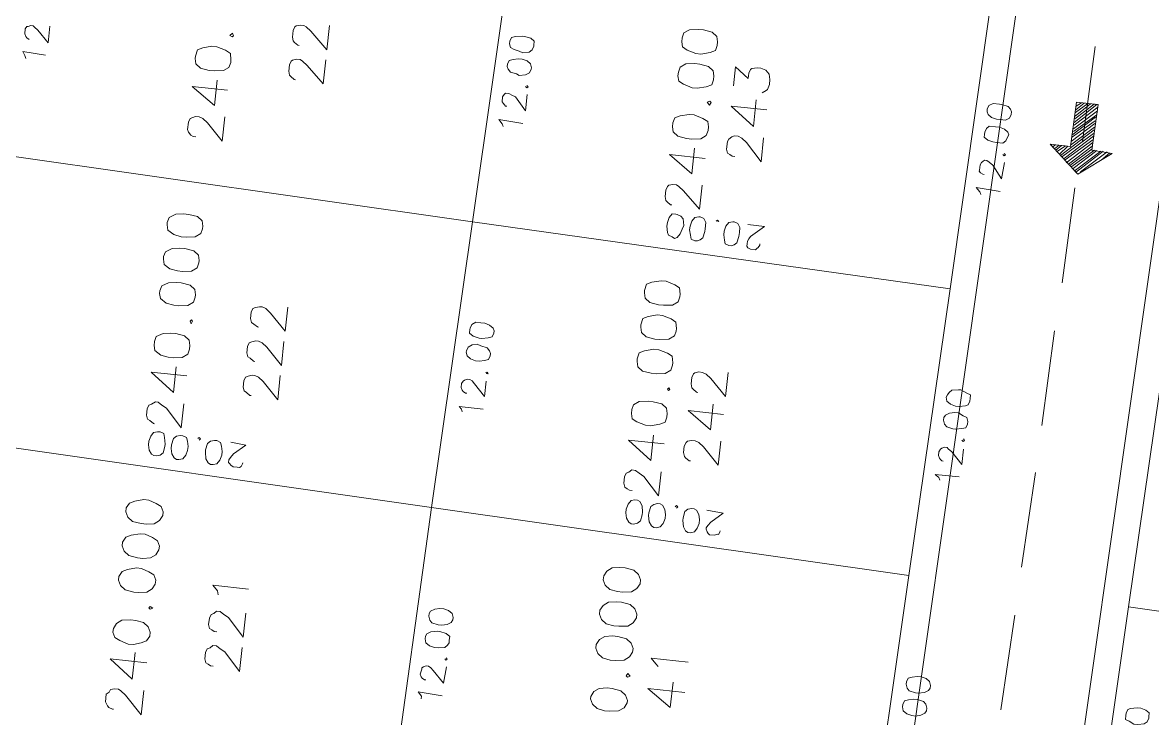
# Model space of a CAD drawing. Header units: metres. Extents: x -977055 to 805873, y -1033982 to 242021.
# Drawn here: x 2589.67 to 2636.78, y 898.19 to 927.2 of the extents above; entities that cross this region are included whole.
import ezdxf

# ---------------------------------------------------------------- set-up
doc = ezdxf.new("R2010")
doc.units = ezdxf.units.M
for name, color, linetype in [('PDF_acera', 7, 'Continuous'), ('PDF_areas por lote', 7, 'Continuous'), ('PDF_COTAS', 7, 'Continuous'), ('PDF_linea de centro', 7, 'Continuous'), ('PDF_LOTES', 7, 'Continuous'), ('PDF_No. lotes', 7, 'Continuous'), ('PDF_VIAS', 7, 'Continuous')]:
    doc.layers.add(name, color=color, linetype=linetype)

# ---------------------------------------------------------------- blocks, each defined once
blk = doc.blocks.new('CALLE')
at = {"layer": 'PDF_acera', "lineweight": 9}
for points in [[(-132.08832, -138.354048), (-133.14672, -169.471008), (-131.87664, -170.82576), (-75.188736, -172.773216), (-73.833984, -171.503136), (-72.775584, -140.386176), (-74.045664, -139.031424), (-130.733568, -137.083968)], [(-75.188736, -210.83328), (-74.130336, -179.71632), (-75.400416, -178.361568), (-132.08832, -176.414112), (-133.443072, -177.684192), (-134.501472, -208.801152), (-133.231392, -210.155904), (-76.543488, -212.10336)]]:
    blk.add_lwpolyline(points, close=True, dxfattribs=at)
at = {"layer": 'PDF_areas por lote', "lineweight": 9}
for points in [[(-110.750976, -145.127808), (-110.750976, -145.085472), (-110.70864, -144.958464), (-110.666304, -144.916128), (-110.539296, -144.831456), (-110.28528, -144.831456), (-110.200608, -144.916128), (-110.115936, -144.958464), (-110.0736, -145.085472), (-110.0736, -145.21248), (-110.115936, -145.297152), (-110.242944, -145.466496), (-110.835648, -146.0592), (-110.031264, -146.0592)], [(-109.099872, -146.0592), (-109.099872, -144.831456), (-109.692576, -145.63584), (-108.80352, -145.63584)], [(-101.18304, -145.466496), (-101.18304, -145.42416), (-101.098368, -145.297152), (-101.056032, -145.21248), (-100.929024, -145.170144), (-100.717344, -145.170144), (-100.590336, -145.21248), (-100.548, -145.297152), (-100.463328, -145.42416), (-100.463328, -145.508832), (-100.548, -145.63584), (-100.632672, -145.805184), (-101.225376, -146.355552), (-100.420992, -146.355552)], [(-99.4896, -146.355552), (-99.4896, -145.170144), (-100.082304, -145.974528), (-99.235584, -145.974528)], [(-91.572768, -145.805184), (-91.572768, -145.720512), (-91.530432, -145.63584), (-91.44576, -145.551168), (-91.361088, -145.508832), (-91.107072, -145.508832), (-90.980064, -145.551168), (-90.937728, -145.63584), (-90.895392, -145.720512), (-90.895392, -145.84752), (-90.937728, -145.974528), (-91.064736, -146.143872), (-91.615104, -146.69424), (-90.81072, -146.69424)], [(-89.921664, -146.69424), (-89.921664, -145.508832), (-90.472032, -146.313216), (-89.625312, -146.313216)], [(-101.691072, -161.469504), (-101.691072, -161.384832), (-101.648736, -161.30016), (-101.6064, -161.215488), (-101.479392, -161.173152), (-101.267712, -161.173152), (-101.140704, -161.215488), (-101.098368, -161.30016), (-101.013696, -161.384832), (-101.013696, -161.51184), (-101.098368, -161.638848), (-101.18304, -161.808192), (-101.775744, -162.35856), (-100.97136, -162.35856)], [(-100.039968, -162.35856), (-100.039968, -161.173152), (-100.632672, -161.977536), (-99.785952, -161.977536)], [(-92.123136, -161.765856), (-92.123136, -161.72352), (-92.038464, -161.596512), (-91.996128, -161.554176), (-91.86912, -161.51184), (-91.65744, -161.51184), (-91.530432, -161.554176), (-91.488096, -161.596512), (-91.44576, -161.72352), (-91.44576, -161.850528), (-91.488096, -161.9352), (-91.615104, -162.104544), (-92.165472, -162.697248), (-91.361088, -162.697248)], [(-90.472032, -162.697248), (-90.472032, -161.51184), (-91.0224, -162.316224), (-90.17568, -162.316224)]]:
    blk.add_lwpolyline(points, dxfattribs=at)
for points in [[(-108.210816, -144.831456), (-108.38016, -144.916128), (-108.464832, -145.085472), (-108.549504, -145.381824), (-108.549504, -145.551168), (-108.464832, -145.805184), (-108.38016, -145.974528), (-108.210816, -146.0592), (-108.083808, -146.0592), (-107.914464, -145.974528), (-107.787456, -145.805184), (-107.74512, -145.551168), (-107.74512, -145.381824), (-107.787456, -145.085472), (-107.914464, -144.916128), (-108.083808, -144.831456)], [(-106.47504, -144.831456), (-106.644384, -144.916128), (-106.771392, -145.085472), (-106.813728, -145.381824), (-106.813728, -145.551168), (-106.771392, -145.805184), (-106.644384, -145.974528), (-106.47504, -146.0592), (-106.348032, -146.0592), (-106.178688, -145.974528), (-106.094016, -145.805184), (-106.009344, -145.551168), (-106.009344, -145.381824), (-106.094016, -145.085472), (-106.178688, -144.916128), (-106.348032, -144.831456)], [(-105.331968, -144.831456), (-105.501312, -144.916128), (-105.62832, -145.085472), (-105.670656, -145.381824), (-105.670656, -145.551168), (-105.62832, -145.805184), (-105.501312, -145.974528), (-105.331968, -146.0592), (-105.20496, -146.0592), (-105.035616, -145.974528), (-104.950944, -145.805184), (-104.866272, -145.551168), (-104.866272, -145.381824), (-104.950944, -145.085472), (-105.035616, -144.916128), (-105.20496, -144.831456)], [(-104.188896, -144.831456), (-104.35824, -144.916128), (-104.485248, -145.085472), (-104.527584, -145.381824), (-104.527584, -145.551168), (-104.485248, -145.805184), (-104.35824, -145.974528), (-104.188896, -146.0592), (-104.061888, -146.0592), (-103.892544, -145.974528), (-103.807872, -145.805184), (-103.7232, -145.551168), (-103.7232, -145.381824), (-103.807872, -145.085472), (-103.892544, -144.916128), (-104.061888, -144.831456)], [(-98.600544, -145.170144), (-98.769888, -145.21248), (-98.896896, -145.42416), (-98.939232, -145.678176), (-98.939232, -145.84752), (-98.896896, -146.143872), (-98.769888, -146.313216), (-98.600544, -146.355552), (-98.473536, -146.355552), (-98.304192, -146.313216), (-98.177184, -146.143872), (-98.134848, -145.84752), (-98.134848, -145.678176), (-98.177184, -145.42416), (-98.304192, -145.21248), (-98.473536, -145.170144)], [(-96.864768, -145.170144), (-97.034112, -145.21248), (-97.16112, -145.42416), (-97.203456, -145.678176), (-97.203456, -145.84752), (-97.16112, -146.143872), (-97.034112, -146.313216), (-96.864768, -146.355552), (-96.780096, -146.355552), (-96.610752, -146.313216), (-96.483744, -146.143872), (-96.441408, -145.84752), (-96.441408, -145.678176), (-96.483744, -145.42416), (-96.610752, -145.21248), (-96.780096, -145.170144)], [(-95.721696, -145.170144), (-95.89104, -145.21248), (-96.018048, -145.42416), (-96.060384, -145.678176), (-96.060384, -145.84752), (-96.018048, -146.143872), (-95.89104, -146.313216), (-95.721696, -146.355552), (-95.637024, -146.355552), (-95.46768, -146.313216), (-95.340672, -146.143872), (-95.298336, -145.84752), (-95.298336, -145.678176), (-95.340672, -145.42416), (-95.46768, -145.21248), (-95.637024, -145.170144)], [(-94.578624, -145.170144), (-94.747968, -145.21248), (-94.874976, -145.42416), (-94.917312, -145.678176), (-94.917312, -145.84752), (-94.874976, -146.143872), (-94.747968, -146.313216), (-94.578624, -146.355552), (-94.493952, -146.355552), (-94.324608, -146.313216), (-94.1976, -146.143872), (-94.155264, -145.84752), (-94.155264, -145.678176), (-94.1976, -145.42416), (-94.324608, -145.21248), (-94.493952, -145.170144)], [(-88.990272, -145.508832), (-89.159616, -145.551168), (-89.286624, -145.720512), (-89.32896, -146.016864), (-89.32896, -146.186208), (-89.286624, -146.48256), (-89.159616, -146.651904), (-88.990272, -146.69424), (-88.9056, -146.69424), (-88.69392, -146.651904), (-88.609248, -146.48256), (-88.524576, -146.186208), (-88.524576, -146.016864), (-88.609248, -145.720512), (-88.69392, -145.551168), (-88.9056, -145.508832)], [(-107.279424, -145.932192), (-107.32176, -145.974528), (-107.279424, -146.0592), (-107.237088, -145.974528)], [(-97.669152, -146.27088), (-97.753824, -146.313216), (-97.669152, -146.355552), (-97.626816, -146.313216)], [(-88.101216, -146.567232), (-88.143552, -146.651904), (-88.101216, -146.69424), (-88.016544, -146.651904)], [(-108.718848, -160.834464), (-108.888192, -160.919136), (-109.0152, -161.08848), (-109.057536, -161.342496), (-109.057536, -161.51184), (-109.0152, -161.808192), (-108.888192, -161.977536), (-108.718848, -162.062208), (-108.634176, -162.062208), (-108.464832, -161.977536), (-108.337824, -161.808192), (-108.295488, -161.51184), (-108.295488, -161.342496), (-108.337824, -161.08848), (-108.464832, -160.919136), (-108.634176, -160.834464)], [(-107.025408, -160.834464), (-107.194752, -160.919136), (-107.32176, -161.08848), (-107.364096, -161.342496), (-107.364096, -161.51184), (-107.32176, -161.808192), (-107.194752, -161.977536), (-107.025408, -162.062208), (-106.8984, -162.062208), (-106.729056, -161.977536), (-106.602048, -161.808192), (-106.559712, -161.51184), (-106.559712, -161.342496), (-106.602048, -161.08848), (-106.729056, -160.919136), (-106.8984, -160.834464)], [(-105.882336, -160.834464), (-106.05168, -160.919136), (-106.178688, -161.08848), (-106.221024, -161.342496), (-106.221024, -161.51184), (-106.178688, -161.808192), (-106.05168, -161.977536), (-105.882336, -162.062208), (-105.755328, -162.062208), (-105.585984, -161.977536), (-105.458976, -161.808192), (-105.41664, -161.51184), (-105.41664, -161.342496), (-105.458976, -161.08848), (-105.585984, -160.919136), (-105.755328, -160.834464)], [(-104.739264, -160.834464), (-104.908608, -160.919136), (-105.035616, -161.08848), (-105.077952, -161.342496), (-105.077952, -161.51184), (-105.035616, -161.808192), (-104.908608, -161.977536), (-104.739264, -162.062208), (-104.612256, -162.062208), (-104.442912, -161.977536), (-104.315904, -161.808192), (-104.273568, -161.51184), (-104.273568, -161.342496), (-104.315904, -161.08848), (-104.442912, -160.919136), (-104.612256, -160.834464)], [(-99.150912, -161.173152), (-99.320256, -161.215488), (-99.404928, -161.384832), (-99.4896, -161.681184), (-99.4896, -161.850528), (-99.404928, -162.14688), (-99.320256, -162.316224), (-99.150912, -162.35856), (-99.023904, -162.35856), (-98.85456, -162.316224), (-98.727552, -162.14688), (-98.685216, -161.850528), (-98.685216, -161.681184), (-98.727552, -161.384832), (-98.85456, -161.215488), (-99.023904, -161.173152)], [(-97.415136, -161.173152), (-97.58448, -161.215488), (-97.711488, -161.384832), (-97.753824, -161.681184), (-97.753824, -161.850528), (-97.711488, -162.14688), (-97.58448, -162.316224), (-97.415136, -162.35856), (-97.330464, -162.35856), (-97.118784, -162.316224), (-97.034112, -162.14688), (-96.94944, -161.850528), (-96.94944, -161.681184), (-97.034112, -161.384832), (-97.118784, -161.215488), (-97.330464, -161.173152)], [(-96.272064, -161.173152), (-96.441408, -161.215488), (-96.568416, -161.384832), (-96.610752, -161.681184), (-96.610752, -161.850528), (-96.568416, -162.14688), (-96.441408, -162.316224), (-96.272064, -162.35856), (-96.187392, -162.35856), (-95.975712, -162.316224), (-95.89104, -162.14688), (-95.806368, -161.850528), (-95.806368, -161.681184), (-95.89104, -161.384832), (-95.975712, -161.215488), (-96.187392, -161.173152)], [(-95.128992, -161.173152), (-95.298336, -161.215488), (-95.425344, -161.384832), (-95.46768, -161.681184), (-95.46768, -161.850528), (-95.425344, -162.14688), (-95.298336, -162.316224), (-95.128992, -162.35856), (-95.04432, -162.35856), (-94.83264, -162.316224), (-94.747968, -162.14688), (-94.663296, -161.850528), (-94.663296, -161.681184), (-94.747968, -161.384832), (-94.83264, -161.215488), (-95.04432, -161.173152)], [(-89.54064, -161.51184), (-89.709984, -161.554176), (-89.836992, -161.72352), (-89.879328, -162.019872), (-89.879328, -162.189216), (-89.836992, -162.485568), (-89.709984, -162.654912), (-89.54064, -162.697248), (-89.413632, -162.697248), (-89.244288, -162.654912), (-89.159616, -162.485568), (-89.074944, -162.189216), (-89.074944, -162.019872), (-89.159616, -161.72352), (-89.244288, -161.554176), (-89.413632, -161.51184)], [(-87.8472, -161.51184), (-88.016544, -161.554176), (-88.101216, -161.72352), (-88.185888, -162.019872), (-88.185888, -162.189216), (-88.101216, -162.485568), (-88.016544, -162.654912), (-87.8472, -162.697248), (-87.720192, -162.697248), (-87.550848, -162.654912), (-87.42384, -162.485568), (-87.381504, -162.189216), (-87.381504, -162.019872), (-87.42384, -161.72352), (-87.550848, -161.554176), (-87.720192, -161.51184)], [(-86.704128, -161.51184), (-86.873472, -161.554176), (-86.958144, -161.72352), (-87.042816, -162.019872), (-87.042816, -162.189216), (-86.958144, -162.485568), (-86.873472, -162.654912), (-86.704128, -162.697248), (-86.57712, -162.697248), (-86.407776, -162.654912), (-86.280768, -162.485568), (-86.238432, -162.189216), (-86.238432, -162.019872), (-86.280768, -161.72352), (-86.407776, -161.554176), (-86.57712, -161.51184)], [(-107.829792, -161.9352), (-107.872128, -161.977536), (-107.829792, -162.062208), (-107.74512, -161.977536)], [(-98.21952, -162.273888), (-98.261856, -162.316224), (-98.21952, -162.35856), (-98.177184, -162.316224)], [(-88.609248, -162.57024), (-88.69392, -162.654912), (-88.609248, -162.697248), (-88.566912, -162.654912)]]:
    blk.add_lwpolyline(points, close=True, dxfattribs=at)
at = {"layer": 'PDF_COTAS', "lineweight": 9}
for points in [[(-89.582976, -139.92048), (-89.498304, -139.878144), (-89.371296, -139.793472), (-89.413632, -140.55552)], [(-88.947936, -139.962816), (-88.9056, -139.878144), (-88.863264, -139.835808), (-88.778592, -139.793472), (-88.609248, -139.793472), (-88.524576, -139.835808), (-88.524576, -139.878144), (-88.48224, -139.962816), (-88.48224, -140.047488), (-88.524576, -140.089824), (-88.609248, -140.216832), (-88.990272, -140.597856), (-88.439904, -140.597856)], [(-100.251648, -171.587808), (-100.166976, -171.545472), (-100.082304, -171.418464), (-100.082304, -172.222848)], [(-99.616608, -171.630144), (-99.616608, -171.587808), (-99.574272, -171.545472), (-99.531936, -171.503136), (-99.447264, -171.4608), (-99.320256, -171.4608), (-99.235584, -171.503136), (-99.193248, -171.545472), (-99.150912, -171.630144), (-99.150912, -171.714816), (-99.193248, -171.757152), (-99.27792, -171.88416), (-99.658944, -172.265184), (-99.150912, -172.265184)], [(-90.683712, -171.926496), (-90.59904, -171.88416), (-90.472032, -171.757152), (-90.514368, -172.561536)], [(-90.006336, -171.968832), (-90.006336, -171.926496), (-89.964, -171.841824), (-89.921664, -171.799488), (-89.879328, -171.799488), (-89.709984, -171.799488), (-89.625312, -171.841824), (-89.582976, -171.88416), (-89.54064, -171.926496), (-89.54064, -172.011168), (-89.582976, -172.09584), (-89.667648, -172.222848), (-90.091008, -172.561536), (-89.54064, -172.603872)], [(-98.85456, -172.180512), (-98.896896, -172.222848), (-98.85456, -172.265184), (-98.812224, -172.222848)], [(-89.286624, -172.5192), (-89.32896, -172.561536), (-89.286624, -172.603872), (-89.244288, -172.561536)]]:
    blk.add_lwpolyline(points, dxfattribs=at)
for points in [[(-102.24144, -145.63584), (-102.199104, -145.762848), (-102.114432, -145.84752), (-101.902752, -145.889856), (-101.81808, -145.889856), (-101.6064, -145.84752), (-101.479392, -145.805184), (-101.437056, -145.678176), (-101.437056, -145.593504), (-101.479392, -145.466496), (-101.6064, -145.381824), (-101.775744, -145.339488), (-101.902752, -145.339488), (-102.072096, -145.381824), (-102.199104, -145.466496), (-102.24144, -145.551168)], [(-102.24144, -145.63584), (-102.199104, -145.762848), (-102.114432, -145.84752), (-101.902752, -145.889856), (-101.81808, -145.889856), (-101.6064, -145.84752), (-101.479392, -145.805184), (-101.437056, -145.678176), (-101.437056, -145.593504), (-101.479392, -145.466496), (-101.6064, -145.381824), (-101.775744, -145.339488), (-101.902752, -145.339488), (-102.072096, -145.381824), (-102.199104, -145.466496), (-102.24144, -145.551168)], [(-102.283776, -146.397888), (-102.24144, -146.524896), (-102.114432, -146.609568), (-101.945088, -146.651904), (-101.81808, -146.651904), (-101.648736, -146.609568), (-101.521728, -146.567232), (-101.479392, -146.440224), (-101.479392, -146.355552), (-101.521728, -146.228544), (-101.6064, -146.143872), (-101.81808, -146.101536), (-101.945088, -146.101536), (-102.114432, -146.143872), (-102.24144, -146.228544), (-102.283776, -146.313216)], [(-102.283776, -146.397888), (-102.24144, -146.524896), (-102.114432, -146.609568), (-101.945088, -146.651904), (-101.81808, -146.651904), (-101.648736, -146.609568), (-101.521728, -146.567232), (-101.479392, -146.440224), (-101.479392, -146.355552), (-101.521728, -146.228544), (-101.6064, -146.143872), (-101.81808, -146.101536), (-101.945088, -146.101536), (-102.114432, -146.143872), (-102.24144, -146.228544), (-102.283776, -146.313216)], [(-101.521728, -146.948256), (-101.479392, -146.990592), (-101.521728, -147.032928), (-101.564064, -146.990592), (-101.521728, -147.032928), (-101.479392, -146.990592)], [(-102.326112, -147.54096), (-102.283776, -147.667968), (-102.156768, -147.75264), (-101.987424, -147.794976), (-101.860416, -147.794976), (-101.691072, -147.75264), (-101.564064, -147.710304), (-101.521728, -147.583296), (-101.521728, -147.498624), (-101.564064, -147.371616), (-101.648736, -147.286944), (-101.860416, -147.244608), (-101.945088, -147.244608), (-102.156768, -147.286944), (-102.283776, -147.371616), (-102.326112, -147.456288)], [(-102.326112, -147.54096), (-102.283776, -147.667968), (-102.156768, -147.75264), (-101.987424, -147.794976), (-101.860416, -147.794976), (-101.691072, -147.75264), (-101.564064, -147.710304), (-101.521728, -147.583296), (-101.521728, -147.498624), (-101.564064, -147.371616), (-101.648736, -147.286944), (-101.860416, -147.244608), (-101.945088, -147.244608), (-102.156768, -147.286944), (-102.283776, -147.371616), (-102.326112, -147.456288)], [(-101.521728, -148.048992), (-101.564064, -148.557024), (-101.902752, -148.176), (-102.02976, -148.091328), (-102.114432, -148.048992), (-102.199104, -148.048992), (-102.24144, -148.091328), (-102.283776, -148.133664), (-102.326112, -148.218336), (-102.326112, -148.345344), (-102.326112, -148.430016), (-102.283776, -148.472352), (-102.199104, -148.514688), (-102.156768, -148.514688), (-102.199104, -148.514688), (-102.283776, -148.472352), (-102.326112, -148.430016), (-102.326112, -148.345344), (-102.326112, -148.218336), (-102.283776, -148.133664), (-102.24144, -148.091328), (-102.199104, -148.048992), (-102.114432, -148.048992), (-102.02976, -148.091328), (-101.902752, -148.176), (-101.564064, -148.557024)], [(-109.142208, -155.923488), (-109.099872, -155.119104), (-109.22688, -155.246112), (-109.311552, -155.246112), (-109.22688, -155.246112), (-109.099872, -155.119104)], [(-108.16848, -155.965824), (-108.718848, -155.923488), (-108.337824, -155.542464), (-108.253152, -155.457792), (-108.210816, -155.37312), (-108.210816, -155.288448), (-108.253152, -155.203776), (-108.295488, -155.16144), (-108.337824, -155.16144), (-108.507168, -155.119104), (-108.59184, -155.16144), (-108.634176, -155.203776), (-108.676512, -155.288448), (-108.676512, -155.330784), (-108.676512, -155.288448), (-108.634176, -155.203776), (-108.59184, -155.16144), (-108.507168, -155.119104), (-108.337824, -155.16144), (-108.295488, -155.16144), (-108.253152, -155.203776), (-108.210816, -155.288448), (-108.210816, -155.37312), (-108.253152, -155.457792), (-108.337824, -155.542464), (-108.718848, -155.923488)], [(-107.32176, -155.16144), (-107.448768, -155.203776), (-107.53344, -155.330784), (-107.575776, -155.500128), (-107.575776, -155.627136), (-107.53344, -155.838816), (-107.448768, -155.923488), (-107.364096, -155.965824), (-107.279424, -155.965824), (-107.152416, -155.965824), (-107.067744, -155.838816), (-107.025408, -155.627136), (-107.025408, -155.542464), (-107.067744, -155.330784), (-107.152416, -155.203776), (-107.237088, -155.16144)], [(-107.32176, -155.16144), (-107.448768, -155.203776), (-107.53344, -155.330784), (-107.575776, -155.500128), (-107.575776, -155.627136), (-107.53344, -155.838816), (-107.448768, -155.923488), (-107.364096, -155.965824), (-107.279424, -155.965824), (-107.152416, -155.965824), (-107.067744, -155.838816), (-107.025408, -155.627136), (-107.025408, -155.542464), (-107.067744, -155.330784), (-107.152416, -155.203776), (-107.237088, -155.16144)], [(-106.559712, -155.203776), (-106.68672, -155.246112), (-106.771392, -155.330784), (-106.813728, -155.542464), (-106.813728, -155.669472), (-106.771392, -155.838816), (-106.68672, -155.965824), (-106.602048, -156.00816), (-106.517376, -156.00816), (-106.390368, -155.965824), (-106.305696, -155.838816), (-106.26336, -155.669472), (-106.26336, -155.542464), (-106.305696, -155.37312), (-106.390368, -155.246112), (-106.47504, -155.203776)], [(-106.559712, -155.203776), (-106.68672, -155.246112), (-106.771392, -155.330784), (-106.813728, -155.542464), (-106.813728, -155.669472), (-106.771392, -155.838816), (-106.68672, -155.965824), (-106.602048, -156.00816), (-106.517376, -156.00816), (-106.390368, -155.965824), (-106.305696, -155.838816), (-106.26336, -155.669472), (-106.26336, -155.542464), (-106.305696, -155.37312), (-106.390368, -155.246112), (-106.47504, -155.203776)], [(-99.531936, -156.262176), (-99.531936, -155.457792), (-99.616608, -155.542464), (-99.70128, -155.5848), (-99.616608, -155.542464), (-99.531936, -155.457792)], [(-98.600544, -156.262176), (-99.108576, -156.262176), (-98.727552, -155.881152), (-98.64288, -155.79648), (-98.600544, -155.711808), (-98.600544, -155.627136), (-98.64288, -155.542464), (-98.685216, -155.500128), (-98.769888, -155.457792), (-98.896896, -155.457792), (-98.981568, -155.500128), (-99.023904, -155.542464), (-99.06624, -155.627136), (-99.06624, -155.669472), (-99.06624, -155.627136), (-99.023904, -155.542464), (-98.981568, -155.500128), (-98.896896, -155.457792), (-98.769888, -155.457792), (-98.685216, -155.500128), (-98.64288, -155.542464), (-98.600544, -155.627136), (-98.600544, -155.711808), (-98.64288, -155.79648), (-98.727552, -155.881152), (-99.108576, -156.262176)], [(-97.711488, -155.500128), (-97.838496, -155.542464), (-97.923168, -155.669472), (-97.965504, -155.838816), (-97.965504, -155.965824), (-97.923168, -156.135168), (-97.880832, -156.262176), (-97.753824, -156.304512), (-97.669152, -156.304512), (-97.58448, -156.262176), (-97.499808, -156.177504), (-97.457472, -155.965824), (-97.415136, -155.838816), (-97.457472, -155.669472), (-97.542144, -155.542464), (-97.669152, -155.500128)], [(-97.711488, -155.500128), (-97.838496, -155.542464), (-97.923168, -155.669472), (-97.965504, -155.838816), (-97.965504, -155.965824), (-97.923168, -156.135168), (-97.880832, -156.262176), (-97.753824, -156.304512), (-97.669152, -156.304512), (-97.58448, -156.262176), (-97.499808, -156.177504), (-97.457472, -155.965824), (-97.415136, -155.838816), (-97.457472, -155.669472), (-97.542144, -155.542464), (-97.669152, -155.500128)], [(-96.94944, -155.542464), (-97.076448, -155.542464), (-97.16112, -155.669472), (-97.203456, -155.881152), (-97.203456, -155.965824), (-97.16112, -156.177504), (-97.118784, -156.304512), (-96.991776, -156.346848), (-96.907104, -156.346848), (-96.822432, -156.304512), (-96.73776, -156.177504), (-96.695424, -156.00816), (-96.695424, -155.881152), (-96.695424, -155.711808), (-96.780096, -155.5848), (-96.907104, -155.542464)], [(-96.94944, -155.542464), (-97.076448, -155.542464), (-97.16112, -155.669472), (-97.203456, -155.881152), (-97.203456, -155.965824), (-97.16112, -156.177504), (-97.118784, -156.304512), (-96.991776, -156.346848), (-96.907104, -156.346848), (-96.822432, -156.304512), (-96.73776, -156.177504), (-96.695424, -156.00816), (-96.695424, -155.881152), (-96.695424, -155.711808), (-96.780096, -155.5848), (-96.907104, -155.542464)], [(-107.872128, -155.923488), (-107.914464, -155.965824), (-107.9568, -155.923488), (-107.914464, -155.881152), (-107.9568, -155.923488), (-107.914464, -155.965824)], [(-89.964, -156.558528), (-89.921664, -155.754144), (-90.048672, -155.881152), (-90.133344, -155.923488), (-90.048672, -155.881152), (-89.921664, -155.754144)], [(-88.990272, -156.600864), (-89.54064, -156.600864), (-89.11728, -156.21984), (-89.074944, -156.092832), (-89.032608, -156.00816), (-89.032608, -155.965824), (-89.032608, -155.881152), (-89.074944, -155.838816), (-89.159616, -155.79648), (-89.32896, -155.79648), (-89.371296, -155.838816), (-89.413632, -155.881152), (-89.455968, -155.923488), (-89.455968, -155.965824), (-89.455968, -155.923488), (-89.413632, -155.881152), (-89.371296, -155.838816), (-89.32896, -155.79648), (-89.159616, -155.79648), (-89.074944, -155.838816), (-89.032608, -155.881152), (-89.032608, -155.965824), (-89.032608, -156.00816), (-89.074944, -156.092832), (-89.11728, -156.21984), (-89.54064, -156.600864)], [(-88.143552, -155.838816), (-88.228224, -155.881152), (-88.312896, -155.965824), (-88.355232, -156.177504), (-88.397568, -156.262176), (-88.355232, -156.473856), (-88.27056, -156.600864), (-88.143552, -156.6432), (-88.101216, -156.6432), (-87.974208, -156.600864), (-87.889536, -156.473856), (-87.8472, -156.304512), (-87.8472, -156.177504), (-87.889536, -156.00816), (-87.931872, -155.881152), (-88.05888, -155.838816)], [(-88.143552, -155.838816), (-88.228224, -155.881152), (-88.312896, -155.965824), (-88.355232, -156.177504), (-88.397568, -156.262176), (-88.355232, -156.473856), (-88.27056, -156.600864), (-88.143552, -156.6432), (-88.101216, -156.6432), (-87.974208, -156.600864), (-87.889536, -156.473856), (-87.8472, -156.304512), (-87.8472, -156.177504), (-87.889536, -156.00816), (-87.931872, -155.881152), (-88.05888, -155.838816)], [(-87.381504, -155.838816), (-87.508512, -155.881152), (-87.550848, -156.00816), (-87.593184, -156.177504), (-87.63552, -156.304512), (-87.593184, -156.516192), (-87.508512, -156.600864), (-87.381504, -156.6432), (-87.339168, -156.6432), (-87.21216, -156.6432), (-87.127488, -156.516192), (-87.085152, -156.304512), (-87.085152, -156.21984), (-87.127488, -156.00816), (-87.169824, -155.881152), (-87.296832, -155.838816)], [(-87.381504, -155.838816), (-87.508512, -155.881152), (-87.550848, -156.00816), (-87.593184, -156.177504), (-87.63552, -156.304512), (-87.593184, -156.516192), (-87.508512, -156.600864), (-87.381504, -156.6432), (-87.339168, -156.6432), (-87.21216, -156.6432), (-87.127488, -156.516192), (-87.085152, -156.304512), (-87.085152, -156.21984), (-87.127488, -156.00816), (-87.169824, -155.881152), (-87.296832, -155.838816)], [(-98.304192, -156.262176), (-98.346528, -156.304512), (-98.346528, -156.262176), (-98.304192, -156.21984), (-98.346528, -156.262176), (-98.346528, -156.304512)], [(-88.69392, -156.558528), (-88.736256, -156.600864), (-88.778592, -156.558528), (-88.736256, -156.516192), (-88.778592, -156.558528), (-88.736256, -156.600864)], [(-102.791808, -161.638848), (-102.749472, -161.765856), (-102.6648, -161.850528), (-102.45312, -161.892864), (-102.368448, -161.892864), (-102.156768, -161.850528), (-102.02976, -161.765856), (-101.987424, -161.681184), (-101.987424, -161.596512), (-102.02976, -161.469504), (-102.156768, -161.384832), (-102.326112, -161.342496), (-102.45312, -161.342496), (-102.622464, -161.384832), (-102.749472, -161.469504), (-102.791808, -161.554176)], [(-102.791808, -161.638848), (-102.749472, -161.765856), (-102.6648, -161.850528), (-102.45312, -161.892864), (-102.368448, -161.892864), (-102.156768, -161.850528), (-102.02976, -161.765856), (-101.987424, -161.681184), (-101.987424, -161.596512), (-102.02976, -161.469504), (-102.156768, -161.384832), (-102.326112, -161.342496), (-102.45312, -161.342496), (-102.622464, -161.384832), (-102.749472, -161.469504), (-102.791808, -161.554176)], [(-93.223872, -161.977536), (-93.181536, -162.062208), (-93.054528, -162.14688), (-92.885184, -162.189216), (-92.758176, -162.231552), (-92.546496, -162.189216), (-92.461824, -162.104544), (-92.419488, -161.977536), (-92.419488, -161.9352), (-92.419488, -161.808192), (-92.546496, -161.72352), (-92.71584, -161.681184), (-92.842848, -161.681184), (-93.054528, -161.72352), (-93.1392, -161.765856), (-93.181536, -161.892864)], [(-93.223872, -161.977536), (-93.181536, -162.062208), (-93.054528, -162.14688), (-92.885184, -162.189216), (-92.758176, -162.231552), (-92.546496, -162.189216), (-92.461824, -162.104544), (-92.419488, -161.977536), (-92.419488, -161.9352), (-92.419488, -161.808192), (-92.546496, -161.72352), (-92.71584, -161.681184), (-92.842848, -161.681184), (-93.054528, -161.72352), (-93.1392, -161.765856), (-93.181536, -161.892864)], [(-102.834144, -162.400896), (-102.791808, -162.527904), (-102.6648, -162.612576), (-102.495456, -162.654912), (-102.368448, -162.654912), (-102.199104, -162.612576), (-102.072096, -162.527904), (-102.02976, -162.443232), (-102.02976, -162.35856), (-102.072096, -162.231552), (-102.156768, -162.14688), (-102.368448, -162.104544), (-102.45312, -162.104544), (-102.6648, -162.14688), (-102.791808, -162.231552), (-102.834144, -162.316224)], [(-102.834144, -162.400896), (-102.791808, -162.527904), (-102.6648, -162.612576), (-102.495456, -162.654912), (-102.368448, -162.654912), (-102.199104, -162.612576), (-102.072096, -162.527904), (-102.02976, -162.443232), (-102.02976, -162.35856), (-102.072096, -162.231552), (-102.156768, -162.14688), (-102.368448, -162.104544), (-102.45312, -162.104544), (-102.6648, -162.14688), (-102.791808, -162.231552), (-102.834144, -162.316224)], [(-93.223872, -162.739584), (-93.181536, -162.824256), (-93.096864, -162.908928), (-92.885184, -162.951264), (-92.800512, -162.951264), (-92.588832, -162.951264), (-92.461824, -162.866592), (-92.419488, -162.739584), (-92.419488, -162.697248), (-92.461824, -162.57024), (-92.588832, -162.485568), (-92.758176, -162.443232), (-92.885184, -162.443232), (-93.054528, -162.485568), (-93.181536, -162.527904), (-93.223872, -162.654912)], [(-93.223872, -162.739584), (-93.181536, -162.824256), (-93.096864, -162.908928), (-92.885184, -162.951264), (-92.800512, -162.951264), (-92.588832, -162.951264), (-92.461824, -162.866592), (-92.419488, -162.739584), (-92.419488, -162.697248), (-92.461824, -162.57024), (-92.588832, -162.485568), (-92.758176, -162.443232), (-92.885184, -162.443232), (-93.054528, -162.485568), (-93.181536, -162.527904), (-93.223872, -162.654912)], [(-102.072096, -162.951264), (-102.02976, -162.9936), (-102.072096, -163.035936), (-102.114432, -162.9936), (-102.072096, -163.035936), (-102.02976, -162.9936)], [(-102.87648, -163.543968), (-102.834144, -163.670976), (-102.707136, -163.755648), (-102.537792, -163.797984), (-102.410784, -163.797984), (-102.24144, -163.755648), (-102.114432, -163.670976), (-102.072096, -163.586304), (-102.072096, -163.501632), (-102.114432, -163.374624), (-102.199104, -163.289952), (-102.410784, -163.247616), (-102.495456, -163.247616), (-102.707136, -163.289952), (-102.834144, -163.374624), (-102.87648, -163.459296)], [(-102.87648, -163.543968), (-102.834144, -163.670976), (-102.707136, -163.755648), (-102.537792, -163.797984), (-102.410784, -163.797984), (-102.24144, -163.755648), (-102.114432, -163.670976), (-102.072096, -163.586304), (-102.072096, -163.501632), (-102.114432, -163.374624), (-102.199104, -163.289952), (-102.410784, -163.247616), (-102.495456, -163.247616), (-102.707136, -163.289952), (-102.834144, -163.374624), (-102.87648, -163.459296)], [(-92.50416, -163.289952), (-92.461824, -163.332288), (-92.50416, -163.374624), (-92.50416, -163.332288), (-92.50416, -163.374624), (-92.461824, -163.332288)], [(-93.266208, -163.882656), (-93.223872, -163.967328), (-93.1392, -164.052), (-92.92752, -164.094336), (-92.800512, -164.094336), (-92.631168, -164.094336), (-92.50416, -164.009664), (-92.461824, -163.882656), (-92.461824, -163.84032), (-92.50416, -163.713312), (-92.631168, -163.62864), (-92.800512, -163.586304), (-92.92752, -163.586304), (-93.096864, -163.62864), (-93.223872, -163.670976), (-93.266208, -163.797984)], [(-93.266208, -163.882656), (-93.223872, -163.967328), (-93.1392, -164.052), (-92.92752, -164.094336), (-92.800512, -164.094336), (-92.631168, -164.094336), (-92.50416, -164.009664), (-92.461824, -163.882656), (-92.461824, -163.84032), (-92.50416, -163.713312), (-92.631168, -163.62864), (-92.800512, -163.586304), (-92.92752, -163.586304), (-93.096864, -163.62864), (-93.223872, -163.670976), (-93.266208, -163.797984)], [(-102.072096, -164.009664), (-102.114432, -164.560032), (-102.45312, -164.179008), (-102.580128, -164.094336), (-102.6648, -164.052), (-102.707136, -164.052), (-102.791808, -164.094336), (-102.834144, -164.136672), (-102.87648, -164.179008), (-102.87648, -164.348352), (-102.834144, -164.433024), (-102.834144, -164.47536), (-102.749472, -164.517696), (-102.707136, -164.517696), (-102.749472, -164.517696), (-102.834144, -164.47536), (-102.834144, -164.433024), (-102.87648, -164.348352), (-102.87648, -164.179008), (-102.834144, -164.136672), (-102.791808, -164.094336), (-102.707136, -164.052), (-102.6648, -164.052), (-102.580128, -164.094336), (-102.45312, -164.179008), (-102.114432, -164.560032)], [(-92.50416, -164.348352), (-92.50416, -164.89872), (-92.885184, -164.47536), (-92.969856, -164.433024), (-93.054528, -164.390688), (-93.1392, -164.390688), (-93.223872, -164.390688), (-93.266208, -164.433024), (-93.308544, -164.517696), (-93.308544, -164.68704), (-93.266208, -164.729376), (-93.223872, -164.771712), (-93.1392, -164.814048), (-93.096864, -164.814048), (-93.1392, -164.814048), (-93.223872, -164.771712), (-93.266208, -164.729376), (-93.308544, -164.68704), (-93.308544, -164.517696), (-93.266208, -164.433024), (-93.223872, -164.390688), (-93.1392, -164.390688), (-93.054528, -164.390688), (-92.969856, -164.433024), (-92.885184, -164.47536), (-92.50416, -164.89872)], [(-107.872128, -171.164448), (-107.999136, -171.206784), (-108.083808, -171.333792), (-108.126144, -171.503136), (-108.126144, -171.630144), (-108.083808, -171.799488), (-107.999136, -171.926496), (-107.914464, -171.968832), (-107.829792, -171.968832), (-107.702784, -171.926496), (-107.618112, -171.841824), (-107.575776, -171.630144), (-107.575776, -171.503136), (-107.618112, -171.333792), (-107.660448, -171.206784), (-107.787456, -171.164448)], [(-107.11008, -171.206784), (-107.237088, -171.24912), (-107.32176, -171.333792), (-107.364096, -171.545472), (-107.364096, -171.630144), (-107.32176, -171.841824), (-107.237088, -171.968832), (-107.152416, -172.011168), (-107.067744, -172.011168), (-106.940736, -171.968832), (-106.856064, -171.841824), (-106.813728, -171.67248), (-106.813728, -171.545472), (-106.856064, -171.376128), (-106.8984, -171.24912), (-107.025408, -171.206784)], [(-98.261856, -171.503136), (-98.388864, -171.545472), (-98.473536, -171.630144), (-98.515872, -171.841824), (-98.515872, -171.926496), (-98.473536, -172.138176), (-98.4312, -172.265184), (-98.304192, -172.30752), (-98.21952, -172.30752), (-98.092512, -172.265184), (-98.050176, -172.138176), (-97.965504, -171.968832), (-97.965504, -171.841824), (-98.00784, -171.67248), (-98.092512, -171.545472), (-98.177184, -171.503136)], [(-97.499808, -171.503136), (-97.626816, -171.545472), (-97.711488, -171.67248), (-97.753824, -171.841824), (-97.753824, -171.968832), (-97.711488, -172.180512), (-97.669152, -172.265184), (-97.542144, -172.30752), (-97.457472, -172.30752), (-97.330464, -172.30752), (-97.288128, -172.180512), (-97.203456, -171.968832), (-97.203456, -171.88416), (-97.245792, -171.67248), (-97.330464, -171.587808), (-97.415136, -171.545472)], [(-88.69392, -171.841824), (-88.778592, -171.841824), (-88.863264, -171.968832), (-88.9056, -172.138176), (-88.9056, -172.265184), (-88.9056, -172.476864), (-88.820928, -172.561536), (-88.69392, -172.603872), (-88.609248, -172.646208), (-88.524576, -172.603872), (-88.439904, -172.476864), (-88.397568, -172.30752), (-88.397568, -172.180512), (-88.397568, -171.968832), (-88.48224, -171.88416), (-88.609248, -171.841824)], [(-87.931872, -171.841824), (-88.016544, -171.88416), (-88.101216, -172.011168), (-88.143552, -172.180512), (-88.143552, -172.30752), (-88.143552, -172.476864), (-88.05888, -172.603872), (-87.931872, -172.646208), (-87.8472, -172.646208), (-87.762528, -172.603872), (-87.677856, -172.5192), (-87.63552, -172.30752), (-87.63552, -172.222848), (-87.63552, -172.011168), (-87.720192, -171.88416), (-87.8472, -171.841824)], [(-107.364096, -178.573248), (-107.491104, -178.573248), (-107.53344, -178.700256), (-107.618112, -178.8696), (-107.618112, -178.996608), (-107.575776, -179.208288), (-107.491104, -179.29296), (-107.364096, -179.335296), (-107.32176, -179.335296), (-107.194752, -179.335296), (-107.11008, -179.208288), (-107.067744, -179.038944), (-107.067744, -178.911936), (-107.11008, -178.700256), (-107.152416, -178.615584), (-107.279424, -178.573248)]]:
    blk.add_lwpolyline(points, close=True, dxfattribs=at)
at = {"layer": 'PDF_linea de centro', "lineweight": 9}
for points in [[(-107.618112, -174.42432), (-104.442912, -174.551328)], [(-102.834144, -174.593664), (-99.658944, -174.720672)], [(-98.092512, -174.763008), (-94.917312, -174.84768)], [(-93.308544, -174.932352), (-90.133344, -175.017024)], [(-88.566912, -175.101696), (-85.391712, -175.186368)]]:
    blk.add_lwpolyline(points, dxfattribs=at)
at = {"layer": 'PDF_LOTES', "lineweight": 20}
for points in [[(-112.571424, -154.611072), (-102.961152, -154.907424), (-102.410784, -138.946752), (-112.021056, -138.608064)], [(-102.961152, -154.907424), (-93.393216, -155.246112), (-92.842848, -139.243104), (-102.410784, -138.946752)], [(-93.393216, -155.246112), (-83.782944, -155.5848), (-83.232576, -139.581792), (-92.842848, -139.243104)], [(-113.121792, -170.571744), (-103.51152, -170.910432), (-102.961152, -154.907424), (-112.571424, -154.611072)], [(-103.51152, -170.910432), (-93.901248, -171.24912), (-93.393216, -155.246112), (-102.961152, -154.907424)], [(-93.901248, -171.24912), (-84.333312, -171.587808), (-83.782944, -155.5848), (-93.393216, -155.246112)], [(-113.88384, -193.941216), (-104.315904, -194.279904), (-103.765536, -178.276896), (-113.375808, -177.938208)], [(-104.315904, -194.279904), (-94.705632, -194.576256), (-94.155264, -178.615584), (-103.765536, -178.276896)]]:
    blk.add_lwpolyline(points, close=True, dxfattribs=at)
at = {"layer": 'PDF_No. lotes', "lineweight": 20}
for points in [[(-108.972864, -148.260672), (-108.972864, -148.176), (-108.930528, -148.091328), (-108.888192, -148.006656), (-108.761184, -147.96432), (-108.549504, -147.96432), (-108.422496, -148.006656), (-108.38016, -148.091328), (-108.295488, -148.176), (-108.295488, -148.303008), (-108.38016, -148.430016), (-108.464832, -148.59936), (-109.057536, -149.149728), (-108.253152, -149.149728)], [(-107.829792, -148.260672), (-107.829792, -148.176), (-107.787456, -148.091328), (-107.74512, -148.006656), (-107.618112, -147.96432), (-107.406432, -147.96432), (-107.279424, -148.006656), (-107.237088, -148.091328), (-107.152416, -148.176), (-107.152416, -148.303008), (-107.237088, -148.430016), (-107.32176, -148.59936), (-107.914464, -149.149728), (-107.11008, -149.149728)], [(-106.602048, -148.176), (-106.47504, -148.133664), (-106.305696, -147.96432), (-106.305696, -149.149728)], [(-99.91296, -148.557024), (-99.91296, -148.514688), (-99.828288, -148.38768), (-99.785952, -148.303008), (-99.658944, -148.260672), (-99.447264, -148.260672), (-99.320256, -148.303008), (-99.27792, -148.38768), (-99.235584, -148.514688), (-99.235584, -148.59936), (-99.27792, -148.726368), (-99.404928, -148.895712), (-99.955296, -149.44608), (-99.150912, -149.44608)], [(-98.769888, -148.557024), (-98.769888, -148.514688), (-98.685216, -148.38768), (-98.64288, -148.303008), (-98.515872, -148.260672), (-98.304192, -148.260672), (-98.177184, -148.303008), (-98.134848, -148.38768), (-98.092512, -148.514688), (-98.092512, -148.59936), (-98.134848, -148.726368), (-98.261856, -148.895712), (-98.812224, -149.44608), (-98.00784, -149.44608)], [(-97.626816, -148.557024), (-97.626816, -148.514688), (-97.542144, -148.38768), (-97.499808, -148.303008), (-97.3728, -148.260672), (-97.16112, -148.260672), (-97.034112, -148.303008), (-96.991776, -148.38768), (-96.94944, -148.514688), (-96.94944, -148.59936), (-96.991776, -148.726368), (-97.118784, -148.895712), (-97.669152, -149.44608), (-96.864768, -149.44608)], [(-89.32896, -148.895712), (-89.32896, -148.853376), (-89.244288, -148.726368), (-89.201952, -148.684032), (-89.074944, -148.641696), (-88.863264, -148.641696), (-88.736256, -148.684032), (-88.69392, -148.726368), (-88.651584, -148.853376), (-88.651584, -148.980384), (-88.69392, -149.065056), (-88.820928, -149.2344), (-89.371296, -149.827104), (-88.566912, -149.827104)], [(-88.185888, -148.895712), (-88.185888, -148.853376), (-88.101216, -148.726368), (-88.05888, -148.684032), (-87.931872, -148.641696), (-87.720192, -148.641696), (-87.593184, -148.684032), (-87.550848, -148.726368), (-87.508512, -148.853376), (-87.508512, -148.980384), (-87.550848, -149.065056), (-87.677856, -149.2344), (-88.228224, -149.827104), (-87.42384, -149.827104)], [(-108.16848, -163.924992), (-108.16848, -162.697248), (-108.718848, -163.501632), (-107.872128, -163.501632)], [(-107.406432, -162.951264), (-107.32176, -162.866592), (-107.152416, -162.697248), (-107.152416, -163.924992)], [(-100.505664, -163.289952), (-100.505664, -163.247616), (-100.420992, -163.120608), (-100.378656, -163.078272), (-100.251648, -163.035936), (-100.039968, -163.035936), (-99.91296, -163.078272), (-99.870624, -163.120608), (-99.828288, -163.247616), (-99.828288, -163.374624), (-99.870624, -163.501632), (-99.997632, -163.670976), (-100.548, -164.221344), (-99.743616, -164.221344)], [(-98.85456, -164.221344), (-98.85456, -163.035936), (-99.404928, -163.84032), (-98.558208, -163.84032)], [(-98.21952, -163.289952), (-98.21952, -163.247616), (-98.134848, -163.120608), (-98.092512, -163.078272), (-97.965504, -163.035936), (-97.753824, -163.035936), (-97.626816, -163.078272), (-97.58448, -163.120608), (-97.542144, -163.247616), (-97.542144, -163.374624), (-97.58448, -163.501632), (-97.711488, -163.670976), (-98.261856, -164.221344), (-97.457472, -164.221344)], [(-90.302688, -163.670976), (-90.302688, -163.586304), (-90.260352, -163.501632), (-90.218016, -163.41696), (-90.091008, -163.374624), (-89.836992, -163.374624), (-89.75232, -163.41696), (-89.667648, -163.501632), (-89.625312, -163.586304), (-89.625312, -163.713312), (-89.667648, -163.84032), (-89.794656, -164.009664), (-90.38736, -164.560032), (-89.582976, -164.560032)], [(-88.651584, -164.560032), (-88.651584, -163.374624), (-89.244288, -164.179008), (-88.355232, -164.179008)], [(-87.974208, -163.374624), (-87.339168, -163.374624), (-87.677856, -163.84032), (-87.508512, -163.84032), (-87.381504, -163.882656), (-87.339168, -163.924992), (-87.296832, -164.094336), (-87.296832, -164.221344), (-87.339168, -164.390688), (-87.466176, -164.517696), (-87.63552, -164.560032), (-87.804864, -164.560032), (-87.974208, -164.517696), (-88.016544, -164.47536), (-88.101216, -164.348352)]]:
    blk.add_lwpolyline(points, dxfattribs=at)
at = {"layer": 'PDF_VIAS', "lineweight": 20}
blk.add_lwpolyline([(-88.778592, -174.043296), (-88.778592, -174.720672), (-87.296832, -174.763008), (-87.296832, -175.48272), (-88.820928, -175.440384), (-88.863264, -176.11776), (-89.667648, -175.05936)], close=True, dxfattribs=at)
at = {"layer": 'PDF_VIAS', "lineweight": 9}
for points in [[(-88.778592, -174.085632), (-88.820928, -174.085632)], [(-88.143552, -175.440384), (-89.11728, -174.42432)], [(-88.778592, -174.636), (-89.074944, -174.381984)], [(-88.778592, -174.551328), (-88.990272, -174.297312)], [(-88.778592, -174.42432), (-88.947936, -174.254976)], [(-88.778592, -174.339648), (-88.9056, -174.21264)], [(-88.778592, -174.21264), (-88.863264, -174.127968)], [(-88.820928, -175.525056), (-89.455968, -174.805344)], [(-88.778592, -175.440384), (-89.413632, -174.763008)], [(-88.69392, -175.440384), (-89.371296, -174.720672)], [(-88.566912, -175.440384), (-89.32896, -174.636)], [(-88.48224, -175.440384), (-89.244288, -174.593664)], [(-88.355232, -175.440384), (-89.201952, -174.551328)], [(-88.27056, -175.440384), (-89.159616, -174.466656)], [(-88.05888, -175.440384), (-88.736256, -174.720672)], [(-87.931872, -175.440384), (-88.609248, -174.720672)], [(-87.8472, -175.440384), (-88.48224, -174.720672)], [(-87.720192, -175.440384), (-88.397568, -174.720672)], [(-87.63552, -175.48272), (-88.27056, -174.763008)], [(-87.508512, -175.48272), (-88.185888, -174.763008)], [(-87.381504, -175.48272), (-88.05888, -174.763008)], [(-87.296832, -175.440384), (-87.974208, -174.763008)], [(-87.296832, -175.355712), (-87.8472, -174.763008)], [(-87.296832, -175.228704), (-87.762528, -174.763008)], [(-87.296832, -175.144032), (-87.63552, -174.763008)], [(-87.296832, -175.017024), (-87.550848, -174.763008)], [(-87.296832, -174.932352), (-87.42384, -174.763008)], [(-87.296832, -174.805344), (-87.296832, -174.763008)], [(-88.820928, -175.821408), (-89.625312, -174.974688)], [(-88.820928, -175.736736), (-89.582976, -174.932352)], [(-88.820928, -175.948416), (-89.582976, -175.144032)], [(-88.820928, -175.609728), (-89.498304, -174.890016)], [(-88.863264, -176.033088), (-89.11728, -175.779072)]]:
    blk.add_lwpolyline(points, dxfattribs=at)

msp = doc.modelspace()

# ---------------------------------------------------------------- block references
at = {"xscale": 1.255773352820658, "yscale": 1.255773352820658, "zscale": 1.255773352820658, "rotation": 83.85573648860341}
msp.add_blockref('CALLE', (2427.15058, 1056.36283, 1015.371), dxfattribs=at)

doc.saveas('drawing.dxf')
